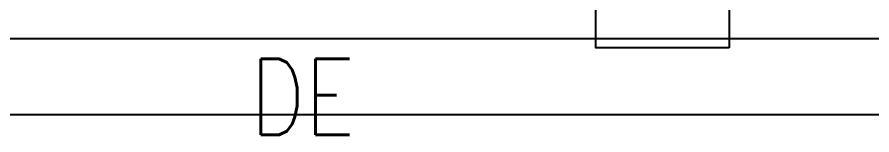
# Model space of a CAD drawing. Extents: x -3080 to 28500, y -1326 to 31609.
# Drawn here: x 19710.3 to 19935.1, y 26275.4 to 26306.4 of the extents above; entities that cross this region are included whole.
import ezdxf
from ezdxf.enums import TextEntityAlignment as Align
from ezdxf.xclip import XClip

# ---------------------------------------------------------------- set-up
doc = ezdxf.new("R2010")
doc.units = 0
doc.header["$LTSCALE"] = 100
doc.header["$XCLIPFRAME"] = 2
for name, color, linetype in [('0-xref', 8, 'Continuous'), ('188K-SM-07-F10-MECH-CR PIPE-Y2257103$0$0-BG', 6, 'Continuous'), ('188K-SM-07-F10-MECH-CR PIPE-Y2257103$0$UPW_PVDF', 7, 'Continuous'), ('188K-SM-07-F10-MECH-CR PIPE-Y2257103$0$X-S-FAB_SL ALL$0$ASP_1', 1, 'Continuous'), ('188K-SM-07-F10-MECH-CR PIPE-Y2257103$0$X-S-FAB_SL ALL$0$BEAM-S', 2, 'Continuous')]:
    doc.layers.add(name, color=color, linetype=linetype)
doc.styles.add('188K-SM-07-F10-MECH-CR PIPE-Y2257103$0$AA-TXT', font='romans.shx', dxfattribs={"bigfont": 'chineset.shx'})

# ---------------------------------------------------------------- blocks, each defined once
blk = doc.blocks.new('*U1541')
at = {"color": 241}
blk.add_lwpolyline([(17.5, 50), (-17.5, 50), (-17.5, 337.5), (17.5, 337.5)], close=True, dxfattribs=at)
blk = doc.blocks.new('188K-SM-07-F10-MECH-CR PIPE-Y2257103$0$X-S-FAB_SL ALL')
at = {"layer": '188K-SM-07-F10-MECH-CR PIPE-Y2257103$0$X-S-FAB_SL ALL$0$ASP_1'}
for p, q in [((12198.979, -73033.977), (19076.479, -73033.977)), ((14876.479, -73053.977), (15656.479, -73053.977))]:
    blk.add_line(p, q, dxfattribs=at)
at = {"layer": '188K-SM-07-F10-MECH-CR PIPE-Y2257103$0$X-S-FAB_SL ALL$0$BEAM-S'}
blk.add_blockref('*U1541', (15406.479, -73086.477), dxfattribs=at)
blk = doc.blocks.new('188K-SM-07-F10-MECH-CR PIPE-Y2257103$0$DE')
at = {"layer": '188K-SM-07-F10-MECH-CR PIPE-Y2257103$0$UPW_PVDF', "style": '188K-SM-07-F10-MECH-CR PIPE-Y2257103$0$AA-TXT', "width": 0.8}
blk.add_text('DE', height=20, dxfattribs=at).set_placement((15572.28, -73049.38), align=Align.MIDDLE_LEFT)
blk = doc.blocks.new('188K-SM-07-F10-MECH-CR PIPE-Y2257103')
ref = blk.add_blockref('188K-SM-07-F10-MECH-CR PIPE-Y2257103$0$X-S-FAB_SL ALL', (4473.521, 99334.763))
XClip(ref).set_block_clipping_path([(-7553.4648570136, -75341.9369645483), (24026.2025623869, -67725.7696244382)])
at = {"layer": '188K-SM-07-F10-MECH-CR PIPE-Y2257103$0$0-BG'}
blk.add_blockref('188K-SM-07-F10-MECH-CR PIPE-Y2257103$0$DE', (4199.364, 99334.763), dxfattribs=at)

msp = doc.modelspace()

# ---------------------------------------------------------------- block references
at = {"layer": '0-xref'}
msp.add_blockref('188K-SM-07-F10-MECH-CR PIPE-Y2257103', (0, 0), dxfattribs=at)

doc.saveas('drawing.dxf')
